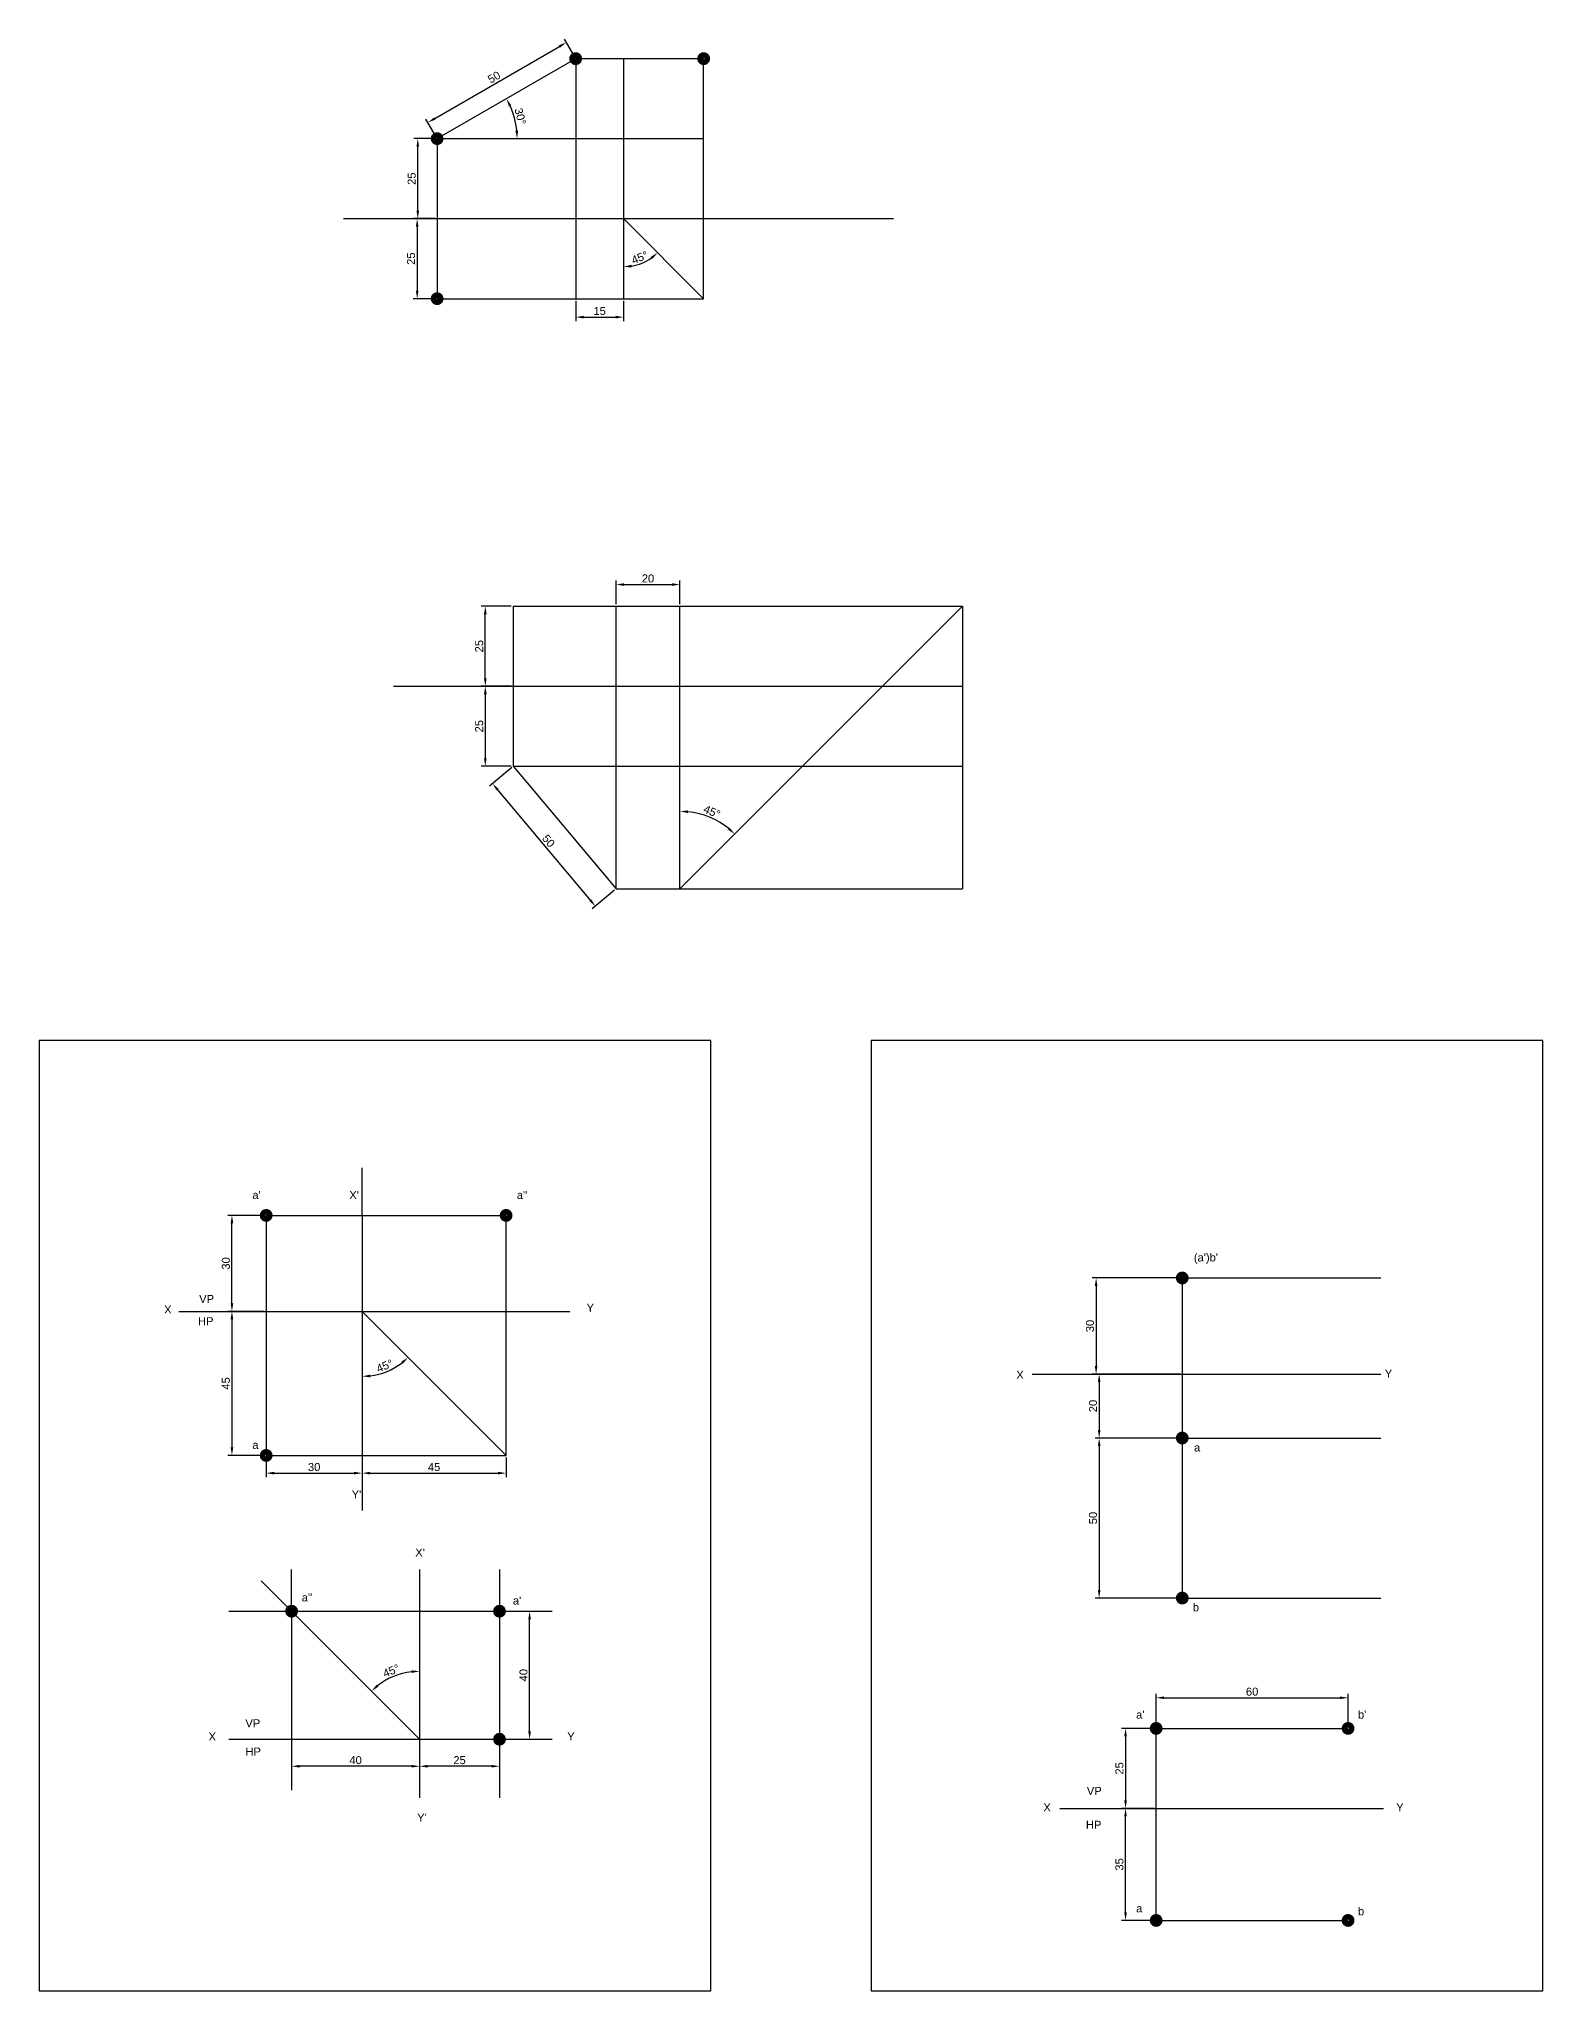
# Model space of a CAD drawing. Header units: millimetres. Extents: x 0 to 2671, y -1 to 896.
# Drawn here: x 960 to 1430, y -1 to 609 of the extents above; entities that cross this region are included whole.
import ezdxf

# ---------------------------------------------------------------- set-up
doc = ezdxf.new("R2010")
doc.units = ezdxf.units.MM
doc.styles.get("Standard").update_dxf_attribs({"font": 'arial.ttf'})
doc.dimstyles.new('ISO-25', dxfattribs={"dimtxt": 2.5, "dimasz": 2.5, "dimexe": 1.25, "dimexo": 0.625, "dimtad": 1, "dimdec": 0, "dimtxsty": 'Standard', "dimcen": 2.5, "dimadec": 0, "dimazin": 0, "dimtfac": 1, "dimtdec": 0, "dimtmove": 0, "dimatfit": 3, "dimfxl": 1, "dimarcsym": 0})

# ---------------------------------------------------------------- blocks, each defined once
blk = doc.blocks.new('*D58')
at = {"color": 0, "lineweight": -2, "transparency": 16777216}
blk.add_arc((1060.54, 211.53), 20.31, 277.05652, 307.94348, dxfattribs=at)
at = {"color": 0, "transparency": 16777216}
for points in [[(1072.76, 195.83), (1073.31, 195.2), (1074.91, 197.17)], [(1063.06, 190.96), (1063.01, 191.79), (1060.54, 191.22)]]:
    blk.add_solid(points, dxfattribs=at)
at = {"layer": 'Defpoints', "color": 0, "transparency": 16777216}
for p in [(1060.54, 241.53), (1060.54, 211.53), (1065.8, 191.91), (1060.54, 166.53), (1105.54, 166.53)]:
    blk.add_point(p, dxfattribs=at)
at = {"color": 0, "transparency": 16777216, "insert": (1067.59, 194.52), "char_height": 2.5, "attachment_point": 5, "rotation": 22.5}
blk.add_mtext('45°', dxfattribs=at)
blk = doc.blocks.new('*D59')
at = {"color": 0, "lineweight": -2, "transparency": 16777216}
for p, q in [((1029.92, 241.53), (1018.59, 241.53)), ((1019.84, 214.03), (1019.84, 239.03)), ((1029.92, 211.53), (1018.59, 211.53))]:
    blk.add_line(p, q, dxfattribs=at)
at = {"color": 0, "transparency": 16777216}
for points in [[(1019.42, 239.03), (1020.25, 239.03), (1019.84, 241.53)], [(1019.42, 214.03), (1020.25, 214.03), (1019.84, 211.53)]]:
    blk.add_solid(points, dxfattribs=at)
at = {"layer": 'Defpoints', "color": 0, "transparency": 16777216}
for p in [(1019.84, 241.53), (1030.54, 241.53), (1030.54, 211.53)]:
    blk.add_point(p, dxfattribs=at)
at = {"color": 0, "transparency": 16777216, "insert": (1017.94, 226.53), "char_height": 2.5, "attachment_point": 5, "rotation": 90}
blk.add_mtext('30', dxfattribs=at)
blk = doc.blocks.new('*D60')
at = {"color": 0, "lineweight": -2, "transparency": 16777216}
for p, q in [((1029.92, 211.53), (1018.59, 211.53)), ((1019.84, 209.03), (1019.84, 169.03)), ((1029.92, 166.53), (1018.59, 166.53))]:
    blk.add_line(p, q, dxfattribs=at)
at = {"color": 0, "transparency": 16777216}
for points in [[(1019.42, 209.03), (1020.25, 209.03), (1019.84, 211.53)], [(1019.42, 169.03), (1020.25, 169.03), (1019.84, 166.53)]]:
    blk.add_solid(points, dxfattribs=at)
at = {"layer": 'Defpoints', "color": 0, "transparency": 16777216}
for p in [(1030.54, 211.53), (1019.84, 166.53), (1030.54, 166.53)]:
    blk.add_point(p, dxfattribs=at)
at = {"color": 0, "transparency": 16777216, "insert": (1017.94, 189.03), "char_height": 2.5, "attachment_point": 5, "rotation": 90}
blk.add_mtext('45', dxfattribs=at)
blk = doc.blocks.new('*D61')
at = {"color": 0, "lineweight": -2, "transparency": 16777216}
for p, q in [((1030.54, 165.91), (1030.54, 159.76)), ((1060.54, 165.91), (1060.54, 159.76)), ((1033.04, 161.01), (1058.04, 161.01))]:
    blk.add_line(p, q, dxfattribs=at)
at = {"color": 0, "transparency": 16777216}
for points in [[(1033.04, 161.43), (1033.04, 160.59), (1030.54, 161.01)], [(1058.04, 161.43), (1058.04, 160.59), (1060.54, 161.01)]]:
    blk.add_solid(points, dxfattribs=at)
at = {"layer": 'Defpoints', "color": 0, "transparency": 16777216}
for p in [(1030.54, 166.53), (1060.54, 166.53), (1060.54, 161.01)]:
    blk.add_point(p, dxfattribs=at)
at = {"color": 0, "transparency": 16777216, "insert": (1045.54, 162.91), "char_height": 2.5, "attachment_point": 5}
blk.add_mtext('30', dxfattribs=at)
blk = doc.blocks.new('*D62')
at = {"color": 0, "lineweight": -2, "transparency": 16777216}
for p, q in [((1060.54, 165.91), (1060.54, 159.76)), ((1105.54, 165.91), (1105.54, 159.76)), ((1063.04, 161.01), (1103.04, 161.01))]:
    blk.add_line(p, q, dxfattribs=at)
at = {"color": 0, "transparency": 16777216}
for points in [[(1063.04, 161.43), (1063.04, 160.59), (1060.54, 161.01)], [(1103.04, 161.43), (1103.04, 160.59), (1105.54, 161.01)]]:
    blk.add_solid(points, dxfattribs=at)
at = {"layer": 'Defpoints', "color": 0, "transparency": 16777216}
for p in [(1060.54, 166.53), (1105.54, 166.53), (1105.54, 161.01)]:
    blk.add_point(p, dxfattribs=at)
at = {"color": 0, "transparency": 16777216, "insert": (1083.04, 162.91), "char_height": 2.5, "attachment_point": 5}
blk.add_mtext('45', dxfattribs=at)
blk = doc.blocks.new('*D63')
at = {"color": 0, "lineweight": -2, "transparency": 16777216}
for p, q in [((1104.11, 117.87), (1114.14, 117.87)), ((1112.89, 80.37), (1112.89, 115.37)), ((1104.11, 77.87), (1114.14, 77.87))]:
    blk.add_line(p, q, dxfattribs=at)
at = {"color": 0, "transparency": 16777216}
for points in [[(1112.47, 115.37), (1113.3, 115.37), (1112.89, 117.87)], [(1112.47, 80.37), (1113.3, 80.37), (1112.89, 77.87)]]:
    blk.add_solid(points, dxfattribs=at)
at = {"layer": 'Defpoints', "color": 0, "transparency": 16777216}
for p in [(1103.49, 117.87), (1112.89, 117.87), (1103.49, 77.87)]:
    blk.add_point(p, dxfattribs=at)
at = {"color": 0, "transparency": 16777216, "insert": (1110.98, 97.87), "char_height": 2.5, "attachment_point": 5, "rotation": 90}
blk.add_mtext('40', dxfattribs=at)
blk = doc.blocks.new('*D64')
at = {"color": 0, "lineweight": -2, "transparency": 16777216}
for p, q in [((1078.49, 77.25), (1078.49, 68.17)), ((1103.49, 77.25), (1103.49, 68.17)), ((1100.99, 69.42), (1080.99, 69.42))]:
    blk.add_line(p, q, dxfattribs=at)
at = {"color": 0, "transparency": 16777216}
for points in [[(1080.99, 69.84), (1080.99, 69.01), (1078.49, 69.42)], [(1100.99, 69.84), (1100.99, 69.01), (1103.49, 69.42)]]:
    blk.add_solid(points, dxfattribs=at)
at = {"layer": 'Defpoints', "color": 0, "transparency": 16777216}
for p in [(1078.49, 77.87), (1103.49, 77.87), (1078.49, 69.42)]:
    blk.add_point(p, dxfattribs=at)
at = {"color": 0, "transparency": 16777216, "insert": (1090.99, 71.32), "char_height": 2.5, "attachment_point": 5}
blk.add_mtext('25', dxfattribs=at)
blk = doc.blocks.new('*D65')
at = {"color": 0, "lineweight": -2, "transparency": 16777216}
for p, q in [((1038.49, 77.25), (1038.49, 68.17)), ((1078.49, 77.25), (1078.49, 68.17)), ((1075.99, 69.42), (1040.99, 69.42))]:
    blk.add_line(p, q, dxfattribs=at)
at = {"color": 0, "transparency": 16777216}
for points in [[(1040.99, 69.84), (1040.99, 69.01), (1038.49, 69.42)], [(1075.99, 69.84), (1075.99, 69.01), (1078.49, 69.42)]]:
    blk.add_solid(points, dxfattribs=at)
at = {"layer": 'Defpoints', "color": 0, "transparency": 16777216}
for p in [(1038.49, 77.87), (1078.49, 77.87), (1038.49, 69.42)]:
    blk.add_point(p, dxfattribs=at)
at = {"color": 0, "transparency": 16777216, "insert": (1058.49, 71.32), "char_height": 2.5, "attachment_point": 5}
blk.add_mtext('40', dxfattribs=at)
blk = doc.blocks.new('*D66')
at = {"color": 0, "lineweight": -2, "transparency": 16777216}
blk.add_arc((1078.49, 77.87), 21.25, 96.74482, 128.25518, dxfattribs=at)
at = {"color": 0, "transparency": 16777216}
for points in [[(1075.97, 99.39), (1076.02, 98.56), (1078.49, 99.12)], [(1065.61, 94.25), (1065.05, 94.87), (1063.46, 92.9)]]:
    blk.add_solid(points, dxfattribs=at)
at = {"layer": 'Defpoints', "color": 0, "transparency": 16777216}
for p in [(1078.49, 130.9), (1028.99, 127.37), (1072.99, 98.4), (1078.49, 77.87), (1078.49, 59.57)]:
    blk.add_point(p, dxfattribs=at)
at = {"color": 0, "transparency": 16777216, "insert": (1069.63, 99.25), "char_height": 2.5, "attachment_point": 5, "rotation": 22.5}
blk.add_mtext('45°', dxfattribs=at)
blk = doc.blocks.new('*D67')
at = {"color": 0, "lineweight": -2, "transparency": 16777216}
for p, q in [((1316.29, 221.98), (1288.74, 221.98)), ((1289.99, 219.48), (1289.99, 194.48)), ((1316.29, 191.98), (1288.74, 191.98))]:
    blk.add_line(p, q, dxfattribs=at)
at = {"color": 0, "transparency": 16777216}
for points in [[(1289.57, 219.48), (1290.4, 219.48), (1289.99, 221.98)], [(1289.57, 194.48), (1290.4, 194.48), (1289.99, 191.98)]]:
    blk.add_solid(points, dxfattribs=at)
at = {"layer": 'Defpoints', "color": 0, "transparency": 16777216}
for p in [(1316.91, 221.98), (1289.99, 191.98), (1316.91, 191.98)]:
    blk.add_point(p, dxfattribs=at)
at = {"color": 0, "transparency": 16777216, "insert": (1288.08, 206.98), "char_height": 2.5, "attachment_point": 5, "rotation": 90}
blk.add_mtext('30', dxfattribs=at)
blk = doc.blocks.new('*D68')
at = {"color": 0, "lineweight": -2, "transparency": 16777216}
for p, q in [((1316.29, 191.98), (1289.68, 191.98)), ((1290.93, 189.48), (1290.93, 174.48)), ((1316.29, 171.98), (1289.68, 171.98))]:
    blk.add_line(p, q, dxfattribs=at)
at = {"color": 0, "transparency": 16777216}
for points in [[(1290.52, 189.48), (1291.35, 189.48), (1290.93, 191.98)], [(1290.52, 174.48), (1291.35, 174.48), (1290.93, 171.98)]]:
    blk.add_solid(points, dxfattribs=at)
at = {"layer": 'Defpoints', "color": 0, "transparency": 16777216}
for p in [(1316.91, 191.98), (1290.93, 171.98), (1316.91, 171.98)]:
    blk.add_point(p, dxfattribs=at)
at = {"color": 0, "transparency": 16777216, "insert": (1289.03, 181.98), "char_height": 2.5, "attachment_point": 5, "rotation": 90}
blk.add_mtext('20', dxfattribs=at)
blk = doc.blocks.new('*D69')
at = {"color": 0, "lineweight": -2, "transparency": 16777216}
for p, q in [((1316.29, 171.98), (1289.68, 171.98)), ((1290.93, 169.48), (1290.93, 124.48)), ((1316.29, 121.98), (1289.68, 121.98))]:
    blk.add_line(p, q, dxfattribs=at)
at = {"color": 0, "transparency": 16777216}
for points in [[(1290.52, 169.48), (1291.35, 169.48), (1290.93, 171.98)], [(1290.52, 124.48), (1291.35, 124.48), (1290.93, 121.98)]]:
    blk.add_solid(points, dxfattribs=at)
at = {"layer": 'Defpoints', "color": 0, "transparency": 16777216}
for p in [(1316.91, 171.98), (1290.93, 121.98), (1316.91, 121.98)]:
    blk.add_point(p, dxfattribs=at)
at = {"color": 0, "transparency": 16777216, "insert": (1289.03, 146.98), "char_height": 2.5, "attachment_point": 5, "rotation": 90}
blk.add_mtext('50', dxfattribs=at)
blk = doc.blocks.new('*D70')
at = {"color": 0, "lineweight": -2, "transparency": 16777216}
for p, q in [((1308.13, 81.25), (1297.94, 81.25)), ((1299.19, 78.75), (1299.19, 58.75)), ((1308.13, 56.25), (1297.94, 56.25))]:
    blk.add_line(p, q, dxfattribs=at)
at = {"color": 0, "transparency": 16777216}
for points in [[(1298.77, 78.75), (1299.6, 78.75), (1299.19, 81.25)], [(1298.77, 58.75), (1299.6, 58.75), (1299.19, 56.25)]]:
    blk.add_solid(points, dxfattribs=at)
at = {"layer": 'Defpoints', "color": 0, "transparency": 16777216}
for p in [(1308.75, 81.25), (1299.19, 56.25), (1308.75, 56.25)]:
    blk.add_point(p, dxfattribs=at)
at = {"color": 0, "transparency": 16777216, "insert": (1297.28, 68.75), "char_height": 2.5, "attachment_point": 5, "rotation": 90}
blk.add_mtext('25', dxfattribs=at)
blk = doc.blocks.new('*D71')
at = {"color": 0, "lineweight": -2, "transparency": 16777216}
for p, q in [((1308.13, 56.25), (1297.94, 56.25)), ((1299.19, 23.75), (1299.19, 53.75)), ((1308.13, 21.25), (1297.94, 21.25))]:
    blk.add_line(p, q, dxfattribs=at)
at = {"color": 0, "transparency": 16777216}
for points in [[(1298.77, 53.75), (1299.6, 53.75), (1299.19, 56.25)], [(1298.77, 23.75), (1299.6, 23.75), (1299.19, 21.25)]]:
    blk.add_solid(points, dxfattribs=at)
at = {"layer": 'Defpoints', "color": 0, "transparency": 16777216}
for p in [(1299.19, 56.25), (1308.75, 56.25), (1308.75, 21.25)]:
    blk.add_point(p, dxfattribs=at)
at = {"color": 0, "transparency": 16777216, "insert": (1297.28, 38.75), "char_height": 2.5, "attachment_point": 5, "rotation": 90}
blk.add_mtext('35', dxfattribs=at)
blk = doc.blocks.new('*D73')
at = {"color": 0, "lineweight": -2, "transparency": 16777216}
for p, q in [((1308.75, 81.87), (1308.75, 92.08)), ((1368.75, 81.87), (1368.75, 92.08)), ((1311.25, 90.83), (1366.25, 90.83))]:
    blk.add_line(p, q, dxfattribs=at)
at = {"color": 0, "transparency": 16777216}
for points in [[(1311.25, 91.24), (1311.25, 90.41), (1308.75, 90.83)], [(1366.25, 91.24), (1366.25, 90.41), (1368.75, 90.83)]]:
    blk.add_solid(points, dxfattribs=at)
at = {"layer": 'Defpoints', "color": 0, "transparency": 16777216}
for p in [(1368.75, 90.83), (1308.75, 81.25), (1368.75, 81.25)]:
    blk.add_point(p, dxfattribs=at)
at = {"color": 0, "transparency": 16777216, "insert": (1338.75, 92.73), "char_height": 2.5, "attachment_point": 5}
blk.add_mtext('60', dxfattribs=at)
blk = doc.blocks.new('*D91')
at = {"color": 0, "lineweight": -2, "transparency": 16777216}
blk.add_arc((1083.99, 577.96), 25, 5.7315, 24.2685, dxfattribs=at)
at = {"color": 0, "transparency": 16777216}
for points in [[(1106.41, 588.04), (1107.15, 588.42), (1105.64, 590.46)], [(1109.28, 580.48), (1108.45, 580.43), (1108.99, 577.96)]]:
    blk.add_solid(points, dxfattribs=at)
at = {"layer": 'Defpoints', "color": 0, "transparency": 16777216}
for p in [(1127.29, 602.96), (1108.61, 582.3), (1083.99, 577.96), (1083.99, 577.96), (1167.29, 577.96)]:
    blk.add_point(p, dxfattribs=at)
at = {"color": 0, "transparency": 16777216, "insert": (1109.98, 584.92), "char_height": 2.5, "attachment_point": 5, "rotation": 285}
blk.add_mtext('30°', dxfattribs=at)
blk = doc.blocks.new('*D92')
at = {"color": 0, "lineweight": -2, "transparency": 16777216}
blk.add_arc((1142.29, 552.96), 15.04, 279.53533, 305.46467, dxfattribs=at)
at = {"color": 0, "transparency": 16777216}
for points in [[(1144.82, 537.71), (1144.75, 538.54), (1142.29, 537.92)], [(1150.75, 541.03), (1151.29, 540.39), (1152.93, 542.32)]]:
    blk.add_solid(points, dxfattribs=at)
at = {"layer": 'Defpoints', "color": 0, "transparency": 16777216}
for p in [(1142.29, 602.96), (1142.29, 552.96), (1146.18, 538.43), (1142.29, 527.96), (1167.29, 527.96)]:
    blk.add_point(p, dxfattribs=at)
at = {"color": 0, "transparency": 16777216, "insert": (1147.32, 540.81), "char_height": 2.5, "attachment_point": 5, "rotation": 22.5}
blk.add_mtext('45°', dxfattribs=at)
blk = doc.blocks.new('*D93')
at = {"color": 0, "lineweight": -2, "transparency": 16777216}
for p, q in [((1083.36, 577.96), (1076.68, 577.96)), ((1077.93, 555.46), (1077.93, 575.46)), ((1083.36, 552.96), (1076.68, 552.96))]:
    blk.add_line(p, q, dxfattribs=at)
at = {"color": 0, "transparency": 16777216}
for points in [[(1077.51, 575.46), (1078.34, 575.46), (1077.93, 577.96)], [(1077.51, 555.46), (1078.34, 555.46), (1077.93, 552.96)]]:
    blk.add_solid(points, dxfattribs=at)
at = {"layer": 'Defpoints', "color": 0, "transparency": 16777216}
for p in [(1077.93, 577.96), (1083.99, 577.96), (1083.99, 552.96)]:
    blk.add_point(p, dxfattribs=at)
at = {"color": 0, "transparency": 16777216, "insert": (1076.03, 565.46), "char_height": 2.5, "attachment_point": 5, "rotation": 90}
blk.add_mtext('25', dxfattribs=at)
blk = doc.blocks.new('*D94')
at = {"color": 0, "lineweight": -2, "transparency": 16777216}
for p, q in [((1083.36, 552.96), (1076.48, 552.96)), ((1077.73, 550.46), (1077.73, 530.46)), ((1083.36, 527.96), (1076.48, 527.96))]:
    blk.add_line(p, q, dxfattribs=at)
at = {"color": 0, "transparency": 16777216}
for points in [[(1077.32, 550.46), (1078.15, 550.46), (1077.73, 552.96)], [(1077.32, 530.46), (1078.15, 530.46), (1077.73, 527.96)]]:
    blk.add_solid(points, dxfattribs=at)
at = {"layer": 'Defpoints', "color": 0, "transparency": 16777216}
for p in [(1083.99, 552.96), (1077.73, 527.96), (1083.99, 527.96)]:
    blk.add_point(p, dxfattribs=at)
at = {"color": 0, "transparency": 16777216, "insert": (1075.83, 540.46), "char_height": 2.5, "attachment_point": 5, "rotation": 90}
blk.add_mtext('25', dxfattribs=at)
blk = doc.blocks.new('*D95')
at = {"color": 0, "lineweight": -2, "transparency": 16777216}
for p, q in [((1083.24, 584.25), (1122.21, 606.75)), ((1126.98, 603.5), (1123.75, 609.08)), ((1083.68, 578.5), (1080.45, 584.08))]:
    blk.add_line(p, q, dxfattribs=at)
at = {"color": 0, "transparency": 16777216}
for points in [[(1122.01, 607.11), (1122.42, 606.39), (1124.38, 608)], [(1083.03, 584.61), (1083.45, 583.89), (1081.08, 583)]]:
    blk.add_solid(points, dxfattribs=at)
at = {"layer": 'Defpoints', "color": 0, "transparency": 16777216}
for p in [(1124.38, 608), (1127.29, 602.96), (1083.99, 577.96)]:
    blk.add_point(p, dxfattribs=at)
at = {"color": 0, "transparency": 16777216, "insert": (1101.78, 597.15), "char_height": 2.5, "attachment_point": 5, "rotation": 30}
blk.add_mtext('50', dxfattribs=at)
blk = doc.blocks.new('*D96')
at = {"color": 0, "lineweight": -2, "transparency": 16777216}
for p, q in [((1127.29, 527.33), (1127.29, 520.94)), ((1142.29, 527.33), (1142.29, 520.94)), ((1129.79, 522.19), (1139.79, 522.19))]:
    blk.add_line(p, q, dxfattribs=at)
at = {"color": 0, "transparency": 16777216}
for points in [[(1129.79, 522.61), (1129.79, 521.78), (1127.29, 522.19)], [(1139.79, 522.61), (1139.79, 521.78), (1142.29, 522.19)]]:
    blk.add_solid(points, dxfattribs=at)
at = {"layer": 'Defpoints', "color": 0, "transparency": 16777216}
for p in [(1127.29, 527.96), (1142.29, 527.96), (1142.29, 522.19)]:
    blk.add_point(p, dxfattribs=at)
at = {"color": 0, "transparency": 16777216, "insert": (1134.79, 524.1), "char_height": 2.5, "attachment_point": 5}
blk.add_mtext('15', dxfattribs=at)
blk = doc.blocks.new('*D97')
at = {"color": 0, "lineweight": -2, "transparency": 16777216}
blk.add_arc((1159.9, 343.58), 24.21, 50.91992, 84.08008, dxfattribs=at)
at = {"color": 0, "transparency": 16777216}
for points in [[(1162.38, 367.24), (1162.42, 368.07), (1159.9, 367.78)], [(1175.44, 362.68), (1174.88, 362.06), (1177.02, 360.69)]]:
    blk.add_solid(points, dxfattribs=at)
at = {"layer": 'Defpoints', "color": 0, "transparency": 16777216}
for p in [(1159.9, 462.17), (1273.04, 456.72), (1172.01, 364.54), (1159.9, 343.58), (1159.9, 343.58)]:
    blk.add_point(p, dxfattribs=at)
at = {"color": 0, "transparency": 16777216, "insert": (1169.89, 367.69), "char_height": 2.5, "attachment_point": 5, "rotation": 337.5}
blk.add_mtext('45°', dxfattribs=at)
blk = doc.blocks.new('*D98')
at = {"color": 0, "lineweight": -2, "transparency": 16777216}
for p, q in [((1107.14, 431.88), (1097.79, 431.88)), ((1099.04, 409.38), (1099.04, 429.38)), ((1107.14, 406.88), (1097.79, 406.88))]:
    blk.add_line(p, q, dxfattribs=at)
at = {"color": 0, "transparency": 16777216}
for points in [[(1098.63, 429.38), (1099.46, 429.38), (1099.04, 431.88)], [(1098.63, 409.38), (1099.46, 409.38), (1099.04, 406.88)]]:
    blk.add_solid(points, dxfattribs=at)
at = {"layer": 'Defpoints', "color": 0, "transparency": 16777216}
for p in [(1099.04, 431.88), (1107.76, 431.88), (1107.76, 406.88)]:
    blk.add_point(p, dxfattribs=at)
at = {"color": 0, "transparency": 16777216, "insert": (1097.14, 419.38), "char_height": 2.5, "attachment_point": 5, "rotation": 90}
blk.add_mtext('25', dxfattribs=at)
blk = doc.blocks.new('*D99')
at = {"color": 0, "lineweight": -2, "transparency": 16777216}
for p, q in [((1107.14, 406.88), (1097.79, 406.88)), ((1099.04, 404.38), (1099.04, 384.38)), ((1107.14, 381.88), (1097.79, 381.88))]:
    blk.add_line(p, q, dxfattribs=at)
at = {"color": 0, "transparency": 16777216}
for points in [[(1098.63, 404.38), (1099.46, 404.38), (1099.04, 406.88)], [(1098.63, 384.38), (1099.46, 384.38), (1099.04, 381.88)]]:
    blk.add_solid(points, dxfattribs=at)
at = {"layer": 'Defpoints', "color": 0, "transparency": 16777216}
for p in [(1107.76, 406.88), (1099.04, 381.88), (1107.76, 381.88)]:
    blk.add_point(p, dxfattribs=at)
at = {"color": 0, "transparency": 16777216, "insert": (1097.14, 394.38), "char_height": 2.5, "attachment_point": 5, "rotation": 90}
blk.add_mtext('25', dxfattribs=at)
blk = doc.blocks.new('*D100')
at = {"color": 0, "lineweight": -2, "transparency": 16777216}
for p, q in [((1139.9, 432.51), (1139.9, 439.88)), ((1159.9, 432.51), (1159.9, 439.88)), ((1142.4, 438.63), (1157.4, 438.63))]:
    blk.add_line(p, q, dxfattribs=at)
at = {"color": 0, "transparency": 16777216}
for points in [[(1142.4, 439.05), (1142.4, 438.22), (1139.9, 438.63)], [(1157.4, 439.05), (1157.4, 438.22), (1159.9, 438.63)]]:
    blk.add_solid(points, dxfattribs=at)
at = {"layer": 'Defpoints', "color": 0, "transparency": 16777216}
for p in [(1159.9, 438.63), (1139.9, 431.88), (1159.9, 431.88)]:
    blk.add_point(p, dxfattribs=at)
at = {"color": 0, "transparency": 16777216, "insert": (1149.9, 440.54), "char_height": 2.5, "attachment_point": 5}
blk.add_mtext('20', dxfattribs=at)
blk = doc.blocks.new('*D101')
at = {"color": 0, "lineweight": -2, "transparency": 16777216}
for p, q in [((1107.29, 381.48), (1100.34, 375.65)), ((1102.9, 374.54), (1131.83, 340.07)), ((1139.42, 343.18), (1132.48, 337.35))]:
    blk.add_line(p, q, dxfattribs=at)
at = {"color": 0, "transparency": 16777216}
for points in [[(1103.22, 374.81), (1102.59, 374.27), (1101.3, 376.45)], [(1132.15, 340.33), (1131.51, 339.8), (1133.44, 338.15)]]:
    blk.add_solid(points, dxfattribs=at)
at = {"layer": 'Defpoints', "color": 0, "transparency": 16777216}
for p in [(1107.76, 381.88), (1139.9, 343.58), (1133.44, 338.15)]:
    blk.add_point(p, dxfattribs=at)
at = {"color": 0, "transparency": 16777216, "insert": (1118.82, 358.53), "char_height": 2.5, "attachment_point": 5, "rotation": 310}
blk.add_mtext('50', dxfattribs=at)

msp = doc.modelspace()

# ---------------------------------------------------------------- linework, layer by layer
for p, q in [((1083.99, 577.96), (1127.29, 602.96)), ((1127.29, 602.96), (1127.29, 527.96)), ((1127.29, 602.96), (1167.29, 602.96)), ((1142.29, 602.96), (1142.29, 527.96)), ((1167.29, 527.96), (1167.29, 602.96)), ((1083.99, 577.96), (1167.29, 577.96)), ((1083.99, 577.96), (1083.99, 527.96)), ((1054.66, 552.96), (1226.67, 552.96)), ((1142.29, 552.96), (1167.29, 527.96)), ((1083.99, 527.96), (1167.29, 527.96)), ((1107.76, 431.88), (1234.94, 431.88)), ((1107.76, 431.88), (1107.76, 381.88)), ((1139.9, 343.58), (1139.9, 431.88)), ((1159.9, 343.58), (1159.9, 431.88)), ((1159.9, 343.58), (1248.21, 431.88)), ((1234.94, 431.88), (1248.21, 431.88)), ((1248.21, 431.88), (1248.21, 343.58)), ((1070.36, 406.88), (1234.94, 406.88)), ((1234.94, 406.88), (1248.21, 406.88)), ((1107.76, 381.88), (1234.94, 381.88)), ((1107.76, 381.88), (1139.9, 343.58)), ((1234.94, 381.88), (1248.21, 381.88)), ((1139.9, 343.58), (1192.05, 343.58)), ((1192.05, 343.58), (1248.21, 343.58)), ((1060.54, 241.53), (1060.54, 256.43)), ((1030.54, 241.53), (1105.54, 241.53)), ((1030.54, 241.53), (1030.54, 166.53)), ((1060.54, 241.53), (1060.54, 166.53)), ((1105.54, 166.53), (1105.54, 241.53)), ((1315.79, 221.98), (1379, 221.98)), ((1316.91, 223.1), (1316.91, 171.98)), ((1003.23, 211.53), (1125.43, 211.53)), ((1060.54, 211.53), (1105.54, 166.53)), ((1269.97, 191.98), (1379, 191.98)), ((1315.79, 171.98), (1379, 171.98)), ((1030.54, 166.53), (1105.54, 166.53)), ((1060.54, 166.53), (1060.54, 149.34)), ((1038.49, 117.87), (1038.49, 130.9)), ((1078.49, 130.9), (1078.49, 59.57)), ((1103.49, 130.9), (1103.49, 59.57)), ((1078.49, 77.87), (1028.99, 127.37)), ((1315.79, 121.98), (1379, 121.98)), ((1018.91, 117.87), (1119.93, 117.87)), ((1038.49, 117.87), (1038.49, 61.91)), ((1308.75, 20.12), (1308.75, 87.64)), ((1018.91, 77.87), (1119.93, 77.87)), ((1278.65, 56.25), (1379.79, 56.25))]:
    msp.add_line(p, q)
at = {"lineweight": 30}
for p, q in [((1316.91, 171.98), (1316.91, 121.98)), ((1308.75, 81.25), (1368.75, 81.25)), ((1308.75, 21.25), (1368.75, 21.25))]:
    msp.add_line(p, q, dxfattribs=at)
at = {"const_width": 1.75}
for points in [[(1126.17, 602.96, 1), (1128.42, 602.96, 1)], [(1166.17, 602.96, 1), (1168.42, 602.96, 1)], [(1082.86, 577.96, 1), (1085.11, 577.96, 1)], [(1082.86, 527.96, 1), (1085.11, 527.96, 1)], [(1029.42, 241.53, 1), (1031.67, 241.53, 1)], [(1104.42, 241.53, 1), (1106.67, 241.53, 1)], [(1315.79, 221.98, 1), (1318.04, 221.98, 1)], [(1315.79, 171.98, 1), (1318.04, 171.98, 1)], [(1029.42, 166.53, 1), (1031.67, 166.53, 1)], [(1315.79, 121.98, 1), (1318.04, 121.98, 1)], [(1037.36, 117.87, 1), (1039.61, 117.87, 1)], [(1102.36, 117.87, 1), (1104.61, 117.87, 1)], [(1102.36, 77.87, 1), (1104.61, 77.87, 1)], [(1307.63, 81.25, 1), (1309.88, 81.25, 1)], [(1367.63, 81.25, 1), (1369.88, 81.25, 1)], [(1307.63, 21.25, 1), (1309.88, 21.25, 1)], [(1367.63, 21.25, 1), (1369.88, 21.25, 1)]]:
    msp.add_lwpolyline(points, format="xyb", close=True, dxfattribs=at)
for points in [[(959.53, -0.78), (1169.53, -0.78), (1169.53, 296.22), (959.53, 296.22)], [(1219.68, -0.78), (1429.68, -0.78), (1429.68, 296.22), (1219.68, 296.22)]]:
    msp.add_lwpolyline(points, close=True)

# ---------------------------------------------------------------- texts
at = {"char_height": 2.5, "attachment_point": 1}
for s, width, insert in [("a'", 5.4556, (1026.21, 249.15)), ("X'", 5.4556, (1056.54, 249.15)), ("a''", 5.4556, (1108.86, 249.15)), ("(a')b'", 9.9857, (1320.54, 229.65)), ('VP', 5.4556, (1009.59, 216.67)), ('Y', 5.4556, (1130.71, 213.94)), ('X', 5.4556, (998.63, 213.39)), ('HP', 5.4556, (1009.22, 209.74)), ('X', 9.9857, (1265.05, 192.98)), ('Y', 9.9857, (1380.22, 193.36)), ('a', 5.4556, (1026.21, 171.06)), ('a', 9.9857, (1320.59, 170.28)), ("Y'", 5.4556, (1057.26, 155.64)), ("X'", 5.4556, (1077.15, 137.45)), ("a''", 5.4556, (1041.64, 123.43)), ("a'", 5.4556, (1107.66, 122.45)), ('b', 9.9857, (1320.22, 120.34)), ("a'", 9.5662, (1302.5, 86.81)), ("b'", 9.5662, (1371.85, 86.81)), ('X', 5.4556, (1012.53, 79.98)), ('VP', 5.4556, (1024.04, 84.1)), ('Y', 5.4556, (1124.66, 79.98)), ('HP', 5.4556, (1024.04, 75.26)), ('VP', 9.5662, (1287.09, 62.96)), ('X', 9.5662, (1273.49, 57.83)), ('Y', 9.5662, (1383.8, 57.83)), ("Y'", 5.4556, (1077.74, 54.63)), ('HP', 9.5662, (1286.79, 52.39)), ('a', 9.5662, (1302.5, 26.28)), ('b', 9.5662, (1371.85, 25.37))]:
    msp.add_mtext_dynamic_manual_height_columns(s, width=width, gutter_width=12.5, heights=[0], dxfattribs=dict(at, insert=insert))

# ---------------------------------------------------------------- dimensions: what is measured, and where the dimension line sits
for p1, p2, distance, picture, middle in [((1083.99, 577.96), (1127.29, 602.96), 5.82, '*D95', (1101.78, 597.15)), ((1107.76, 381.88), (1139.9, 343.58), -8.44, '*D101', (1118.82, 358.53))]:
    dim = msp.add_aligned_dim(p1=p1, p2=p2, distance=distance, dimstyle='ISO-25')
    dim.commit()
    dim.dimension.update_dxf_attribs({"geometry": picture, "text_midpoint": middle})
for base, line1, line2, picture, middle in [((1108.61, 582.3), ((1083.99, 577.96), (1167.29, 577.96)), ((1083.99, 577.96), (1127.29, 602.96)), '*D91', (1109.98, 584.92)), ((1146.18, 538.43), ((1142.29, 602.96), (1142.29, 527.96)), ((1142.29, 552.96), (1167.29, 527.96)), '*D92', (1147.32, 540.81)), ((1172.01, 364.54), ((1159.9, 343.58), (1159.9, 462.17)), ((1159.9, 343.58), (1273.04, 456.72)), '*D97', (1169.89, 367.69)), ((1065.8, 191.91), ((1060.54, 241.53), (1060.54, 166.53)), ((1060.54, 211.53), (1105.54, 166.53)), '*D58', (1067.59, 194.52)), ((1072.99, 98.4), ((1078.49, 130.9), (1078.49, 59.57)), ((1078.49, 77.87), (1028.99, 127.37)), '*D66', (1069.63, 99.25))]:
    dim = msp.add_angular_dim_2l(base=base, line1=line1, line2=line2, dimstyle='ISO-25')
    dim.commit()
    dim.dimension.update_dxf_attribs({"geometry": picture, "text_midpoint": middle})
for base, p1, p2, picture, middle in [((1077.93, 577.96), (1083.99, 552.96), (1083.99, 577.96), '*D93', (1076.03, 565.46)), ((1077.73, 527.96), (1083.99, 552.96), (1083.99, 527.96), '*D94', (1075.83, 540.46)), ((1099.04, 431.88), (1107.76, 406.88), (1107.76, 431.88), '*D98', (1097.14, 419.38)), ((1099.04, 381.88), (1107.76, 406.88), (1107.76, 381.88), '*D99', (1097.14, 394.38)), ((1019.84, 241.53), (1030.54, 211.53), (1030.54, 241.53), '*D59', (1017.94, 226.53)), ((1289.99, 191.98), (1316.91, 221.98), (1316.91, 191.98), '*D67', (1288.08, 206.98)), ((1019.84, 166.53), (1030.54, 211.53), (1030.54, 166.53), '*D60', (1017.94, 189.03)), ((1290.93, 171.98), (1316.91, 191.98), (1316.91, 171.98), '*D68', (1289.03, 181.98)), ((1290.93, 121.98), (1316.91, 171.98), (1316.91, 121.98), '*D69', (1289.03, 146.98)), ((1112.89, 117.87), (1103.49, 77.87), (1103.49, 117.87), '*D63', (1110.98, 97.87)), ((1299.19, 56.25), (1308.75, 81.25), (1308.75, 56.25), '*D70', (1297.28, 68.75)), ((1299.19, 56.25), (1308.75, 21.25), (1308.75, 56.25), '*D71', (1297.28, 38.75))]:
    dim = msp.add_linear_dim(base=base, p1=p1, p2=p2, angle=90, dimstyle='ISO-25')
    dim.commit()
    dim.dimension.update_dxf_attribs({"geometry": picture, "text_midpoint": middle})
for base, p1, p2, picture, middle in [((1142.29, 522.19), (1127.29, 527.96), (1142.29, 527.96), '*D96', (1134.79, 524.1)), ((1159.9, 438.63), (1139.9, 431.88), (1159.9, 431.88), '*D100', (1149.9, 440.54)), ((1060.54, 161.01), (1030.54, 166.53), (1060.54, 166.53), '*D61', (1045.54, 162.91)), ((1105.54, 161.01), (1060.54, 166.53), (1105.54, 166.53), '*D62', (1083.04, 162.91)), ((1368.75, 90.83), (1308.75, 81.25), (1368.75, 81.25), '*D73', (1338.75, 92.73)), ((1038.49, 69.42), (1078.49, 77.87), (1038.49, 77.87), '*D65', (1058.49, 71.32)), ((1078.49, 69.42), (1103.49, 77.87), (1078.49, 77.87), '*D64', (1090.99, 71.32))]:
    dim = msp.add_linear_dim(base=base, p1=p1, p2=p2, dimstyle='ISO-25')
    dim.commit()
    dim.dimension.update_dxf_attribs({"geometry": picture, "text_midpoint": middle})

doc.saveas('drawing.dxf')
